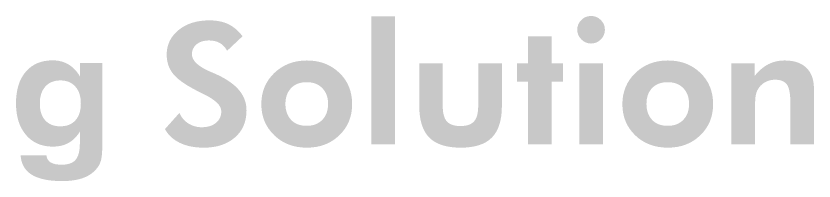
# Model space of a CAD drawing. Header units: millimetres. Extents: x 3108 to 3521, y -1583 to -1296.
# Drawn here: x 3166.04 to 3177.47, y -1575.14 to -1572.77 of the extents above; entities that cross this region are included whole.
import ezdxf

# ---------------------------------------------------------------- set-up
doc = ezdxf.new("R2010")
doc.units = ezdxf.units.MM
doc.layers.add('_______1', color=160, linetype='Continuous')

# ---------------------------------------------------------------- blocks, each defined once
blk = doc.blocks.new('A$C4F960576')
at = {"layer": '_______1'}
h = blk.add_hatch(color=7, dxfattribs=at)
edge = h.paths.add_edge_path()
edge.add_spline(control_points=[(57.598, 5.935), (57.598, 5.935), (57.598, 7.773), (57.598, 7.773), (57.598, 7.773), (57.938, 7.773), (57.938, 7.773), (57.938, 7.773), (57.938, 5.935), (57.938, 5.935), (57.938, 5.935), (57.598, 5.935), (57.598, 5.935)], knot_values=[0, 0, 0, 0, 1, 1, 1, 2, 2, 2, 3, 3, 3, 4, 4, 4, 4], degree=3, periodic=0)
h = blk.add_hatch(color=7, dxfattribs=at)
edge = h.paths.add_edge_path()
edge.add_spline(control_points=[(60.575, 5.935), (60.575, 5.935), (60.575, 7.099), (60.575, 7.099), (60.575, 7.099), (60.914, 7.099), (60.914, 7.099), (60.914, 7.099), (60.914, 5.935), (60.914, 5.935), (60.914, 5.935), (60.575, 5.935), (60.575, 5.935)], knot_values=[0, 0, 0, 0, 1, 1, 1, 2, 2, 2, 3, 3, 3, 4, 4, 4, 4], degree=3, periodic=0)
edge = h.paths.add_edge_path()
edge.add_spline(control_points=[(60.547, 7.579), (60.547, 7.633), (60.566, 7.679), (60.605, 7.718), (60.643, 7.757), (60.69, 7.776), (60.744, 7.776), (60.798, 7.776), (60.845, 7.757), (60.884, 7.719), (60.923, 7.68), (60.943, 7.634), (60.943, 7.579), (60.943, 7.524), (60.923, 7.478), (60.884, 7.439), (60.845, 7.4), (60.798, 7.381), (60.744, 7.381), (60.69, 7.381), (60.643, 7.401), (60.605, 7.441), (60.566, 7.48), (60.547, 7.526), (60.547, 7.579)], knot_values=[0, 0, 0, 0, 1, 1, 1, 2, 2, 2, 3, 3, 3, 4, 4, 4, 5, 5, 5, 6, 6, 6, 7, 7, 7, 8, 8, 8, 8], degree=3, periodic=0)
h = blk.add_hatch(color=7, dxfattribs=at)
edge = h.paths.add_edge_path()
edge.add_spline(control_points=[(54.644, 6.154), (54.644, 6.154), (54.852, 6.387), (54.852, 6.387), (54.878, 6.324), (54.92, 6.274), (54.977, 6.237), (55.035, 6.2), (55.098, 6.181), (55.17, 6.181), (55.256, 6.181), (55.325, 6.202), (55.375, 6.244), (55.426, 6.285), (55.451, 6.34), (55.451, 6.41), (55.451, 6.492), (55.367, 6.574), (55.2, 6.655), (55.146, 6.681), (55.102, 6.703), (55.072, 6.72), (54.921, 6.799), (54.816, 6.876), (54.757, 6.952), (54.699, 7.027), (54.669, 7.117), (54.669, 7.222), (54.669, 7.365), (54.727, 7.482), (54.84, 7.575), (54.953, 7.667), (55.1, 7.713), (55.281, 7.713), (55.386, 7.713), (55.477, 7.695), (55.553, 7.658), (55.629, 7.621), (55.696, 7.563), (55.755, 7.485), (55.755, 7.485), (55.534, 7.277), (55.534, 7.277), (55.508, 7.326), (55.473, 7.364), (55.43, 7.388), (55.387, 7.413), (55.335, 7.425), (55.275, 7.425), (55.202, 7.425), (55.142, 7.407), (55.098, 7.37), (55.053, 7.334), (55.03, 7.286), (55.03, 7.228), (55.03, 7.136), (55.119, 7.052), (55.296, 6.976), (55.332, 6.962), (55.359, 6.949), (55.378, 6.941), (55.525, 6.874), (55.634, 6.798), (55.705, 6.713), (55.776, 6.628), (55.812, 6.532), (55.812, 6.424), (55.812, 6.26), (55.757, 6.13), (55.645, 6.034), (55.534, 5.936), (55.385, 5.888), (55.198, 5.888), (55.065, 5.888), (54.952, 5.911), (54.857, 5.957), (54.762, 6.003), (54.691, 6.069), (54.644, 6.154)], knot_values=[0, 0, 0, 0, 1, 1, 1, 2, 2, 2, 3, 3, 3, 4, 4, 4, 5, 5, 5, 6, 6, 6, 7, 7, 7, 8, 8, 8, 9, 9, 9, 10, 10, 10, 11, 11, 11, 12, 12, 12, 13, 13, 13, 14, 14, 14, 15, 15, 15, 16, 16, 16, 17, 17, 17, 18, 18, 18, 19, 19, 19, 20, 20, 20, 21, 21, 21, 22, 22, 22, 23, 23, 23, 24, 24, 24, 25, 25, 25, 26, 26, 26, 26], degree=3, periodic=0)
h = blk.add_hatch(color=7, dxfattribs=at)
edge = h.paths.add_edge_path()
edge.add_spline(control_points=[(59.844, 5.935), (59.844, 5.935), (59.844, 6.833), (59.844, 6.833), (59.844, 6.833), (59.682, 6.833), (59.682, 6.833), (59.682, 6.833), (59.682, 7.099), (59.682, 7.099), (59.682, 7.099), (59.844, 7.099), (59.844, 7.099), (59.844, 7.099), (59.844, 7.485), (59.844, 7.485), (59.844, 7.485), (60.182, 7.485), (60.182, 7.485), (60.182, 7.485), (60.182, 7.099), (60.182, 7.099), (60.182, 7.099), (60.343, 7.099), (60.343, 7.099), (60.343, 7.099), (60.343, 6.833), (60.343, 6.833), (60.343, 6.833), (60.182, 6.833), (60.182, 6.833), (60.182, 6.833), (60.182, 5.935), (60.182, 5.935), (60.182, 5.935), (59.844, 5.935), (59.844, 5.935)], knot_values=[0, 0, 0, 0, 1, 1, 1, 2, 2, 2, 3, 3, 3, 4, 4, 4, 5, 5, 5, 6, 6, 6, 7, 7, 7, 8, 8, 8, 9, 9, 9, 10, 10, 10, 11, 11, 11, 12, 12, 12, 12], degree=3, periodic=0)
h = blk.add_hatch(color=7, dxfattribs=at)
edge = h.paths.add_edge_path(flags=16)
edge.add_spline(control_points=[(53.44, 6.521), (53.44, 6.623), (53.415, 6.704), (53.362, 6.763), (53.31, 6.822), (53.239, 6.852), (53.148, 6.852), (53.056, 6.852), (52.983, 6.822), (52.932, 6.764), (52.879, 6.705), (52.853, 6.624), (52.853, 6.521), (52.853, 6.418), (52.878, 6.337), (52.93, 6.28), (52.981, 6.223), (53.054, 6.194), (53.146, 6.194), (53.239, 6.194), (53.311, 6.223), (53.362, 6.28), (53.415, 6.337), (53.44, 6.418), (53.44, 6.521)], knot_values=[0, 0, 0, 0, 1, 1, 1, 2, 2, 2, 3, 3, 3, 4, 4, 4, 5, 5, 5, 6, 6, 6, 7, 7, 7, 8, 8, 8, 8], degree=3, periodic=0)
edge = h.paths.add_edge_path()
edge.add_spline(control_points=[(53.748, 5.957), (53.748, 5.834), (53.741, 5.748), (53.726, 5.698), (53.712, 5.649), (53.686, 5.606), (53.651, 5.569), (53.6, 5.515), (53.536, 5.475), (53.457, 5.448), (53.377, 5.422), (53.281, 5.409), (53.168, 5.409), (52.979, 5.409), (52.836, 5.44), (52.737, 5.5), (52.64, 5.561), (52.586, 5.653), (52.578, 5.776), (52.578, 5.776), (52.948, 5.776), (52.948, 5.776), (52.953, 5.731), (52.974, 5.697), (53.009, 5.676), (53.045, 5.654), (53.097, 5.644), (53.167, 5.644), (53.259, 5.644), (53.324, 5.667), (53.365, 5.714), (53.405, 5.761), (53.426, 5.84), (53.426, 5.949), (53.426, 5.949), (53.426, 6.117), (53.426, 6.117), (53.381, 6.044), (53.326, 5.991), (53.263, 5.955), (53.2, 5.921), (53.125, 5.903), (53.037, 5.903), (52.878, 5.903), (52.75, 5.959), (52.654, 6.071), (52.559, 6.183), (52.512, 6.333), (52.512, 6.523), (52.512, 6.716), (52.558, 6.867), (52.651, 6.976), (52.744, 7.085), (52.873, 7.14), (53.037, 7.14), (53.122, 7.14), (53.197, 7.12), (53.263, 7.081), (53.329, 7.042), (53.384, 6.984), (53.428, 6.908), (53.428, 6.908), (53.428, 7.102), (53.428, 7.102), (53.428, 7.102), (53.748, 7.102), (53.748, 7.102), (53.748, 7.102), (53.748, 5.957), (53.748, 5.957)], knot_values=[0, 0, 0, 0, 1, 1, 1, 2, 2, 2, 3, 3, 3, 4, 4, 4, 5, 5, 5, 6, 6, 6, 7, 7, 7, 8, 8, 8, 9, 9, 9, 10, 10, 10, 11, 11, 11, 12, 12, 12, 13, 13, 13, 14, 14, 14, 15, 15, 15, 16, 16, 16, 17, 17, 17, 18, 18, 18, 19, 19, 19, 20, 20, 20, 21, 21, 21, 22, 22, 22, 23, 23, 23, 23], degree=3, periodic=0)
h = blk.add_hatch(color=7, dxfattribs=at)
edge = h.paths.add_edge_path(flags=16)
edge.add_spline(control_points=[(56.98, 6.515), (56.98, 6.61), (56.952, 6.686), (56.896, 6.742), (56.841, 6.799), (56.767, 6.827), (56.674, 6.827), (56.58, 6.827), (56.505, 6.799), (56.451, 6.743), (56.397, 6.686), (56.369, 6.611), (56.369, 6.515), (56.369, 6.42), (56.397, 6.343), (56.451, 6.286), (56.505, 6.229), (56.58, 6.201), (56.674, 6.201), (56.765, 6.201), (56.84, 6.229), (56.896, 6.286), (56.951, 6.343), (56.98, 6.42), (56.98, 6.515)], knot_values=[0, 0, 0, 0, 1, 1, 1, 2, 2, 2, 3, 3, 3, 4, 4, 4, 5, 5, 5, 6, 6, 6, 7, 7, 7, 8, 8, 8, 8], degree=3, periodic=0)
edge = h.paths.add_edge_path()
edge.add_spline(control_points=[(57.324, 6.512), (57.324, 6.333), (57.264, 6.184), (57.141, 6.066), (57.019, 5.947), (56.864, 5.888), (56.676, 5.888), (56.487, 5.888), (56.331, 5.947), (56.209, 6.066), (56.086, 6.184), (56.024, 6.333), (56.024, 6.512), (56.024, 6.69), (56.086, 6.839), (56.209, 6.958), (56.333, 7.077), (56.489, 7.138), (56.676, 7.138), (56.865, 7.138), (57.02, 7.078), (57.142, 6.96), (57.264, 6.843), (57.324, 6.693), (57.324, 6.512)], knot_values=[0, 0, 0, 0, 1, 1, 1, 2, 2, 2, 3, 3, 3, 4, 4, 4, 5, 5, 5, 6, 6, 6, 7, 7, 7, 8, 8, 8, 8], degree=3, periodic=0)
h = blk.add_hatch(color=7, dxfattribs=at)
edge = h.paths.add_edge_path()
edge.add_spline(control_points=[(58.621, 7.099), (58.621, 7.099), (58.621, 6.486), (58.621, 6.486), (58.621, 6.383), (58.641, 6.309), (58.68, 6.264), (58.72, 6.22), (58.785, 6.198), (58.875, 6.198), (58.964, 6.198), (59.03, 6.22), (59.069, 6.265), (59.11, 6.31), (59.129, 6.383), (59.129, 6.486), (59.129, 6.486), (59.129, 7.099), (59.129, 7.099), (59.129, 7.099), (59.468, 7.099), (59.468, 7.099), (59.468, 7.099), (59.468, 6.486), (59.468, 6.486), (59.468, 6.281), (59.42, 6.13), (59.325, 6.033), (59.229, 5.936), (59.081, 5.888), (58.88, 5.888), (58.675, 5.888), (58.525, 5.936), (58.429, 6.032), (58.333, 6.129), (58.285, 6.28), (58.285, 6.486), (58.285, 6.486), (58.285, 7.099), (58.285, 7.099), (58.285, 7.099), (58.621, 7.099), (58.621, 7.099)], knot_values=[0, 0, 0, 0, 1, 1, 1, 2, 2, 2, 3, 3, 3, 4, 4, 4, 5, 5, 5, 6, 6, 6, 7, 7, 7, 8, 8, 8, 9, 9, 9, 10, 10, 10, 11, 11, 11, 12, 12, 12, 13, 13, 13, 14, 14, 14, 14], degree=3, periodic=0)
h = blk.add_hatch(color=7, dxfattribs=at)
edge = h.paths.add_edge_path(flags=16)
edge.add_spline(control_points=[(62.148, 6.515), (62.148, 6.61), (62.12, 6.686), (62.064, 6.742), (62.009, 6.799), (61.935, 6.827), (61.841, 6.827), (61.748, 6.827), (61.674, 6.799), (61.619, 6.743), (61.565, 6.686), (61.538, 6.611), (61.538, 6.515), (61.538, 6.42), (61.565, 6.343), (61.619, 6.286), (61.674, 6.229), (61.748, 6.201), (61.841, 6.201), (61.934, 6.201), (62.008, 6.229), (62.064, 6.286), (62.12, 6.343), (62.148, 6.42), (62.148, 6.515)], knot_values=[0, 0, 0, 0, 1, 1, 1, 2, 2, 2, 3, 3, 3, 4, 4, 4, 5, 5, 5, 6, 6, 6, 7, 7, 7, 8, 8, 8, 8], degree=3, periodic=0)
edge = h.paths.add_edge_path()
edge.add_spline(control_points=[(62.492, 6.512), (62.492, 6.333), (62.432, 6.184), (62.309, 6.066), (62.187, 5.947), (62.032, 5.888), (61.844, 5.888), (61.655, 5.888), (61.499, 5.947), (61.376, 6.066), (61.254, 6.184), (61.193, 6.333), (61.193, 6.512), (61.193, 6.69), (61.255, 6.839), (61.378, 6.958), (61.501, 7.077), (61.657, 7.138), (61.844, 7.138), (62.033, 7.138), (62.188, 7.078), (62.31, 6.96), (62.432, 6.843), (62.492, 6.693), (62.492, 6.512)], knot_values=[0, 0, 0, 0, 1, 1, 1, 2, 2, 2, 3, 3, 3, 4, 4, 4, 5, 5, 5, 6, 6, 6, 7, 7, 7, 8, 8, 8, 8], degree=3, periodic=0)
h = blk.add_hatch(color=7, dxfattribs=at)
edge = h.paths.add_edge_path()
edge.add_spline(control_points=[(62.754, 5.935), (62.754, 5.935), (62.754, 7.099), (62.754, 7.099), (62.754, 7.099), (63.086, 7.099), (63.086, 7.099), (63.086, 7.099), (63.086, 6.915), (63.086, 6.915), (63.146, 6.991), (63.212, 7.047), (63.282, 7.084), (63.352, 7.119), (63.43, 7.138), (63.516, 7.138), (63.606, 7.138), (63.681, 7.122), (63.743, 7.092), (63.804, 7.062), (63.853, 7.015), (63.888, 6.952), (63.905, 6.92), (63.918, 6.883), (63.926, 6.843), (63.934, 6.801), (63.937, 6.738), (63.937, 6.651), (63.937, 6.651), (63.937, 6.615), (63.937, 6.615), (63.937, 6.615), (63.937, 5.935), (63.937, 5.935), (63.937, 5.935), (63.599, 5.935), (63.599, 5.935), (63.599, 5.935), (63.599, 6.51), (63.599, 6.51), (63.599, 6.653), (63.582, 6.747), (63.549, 6.793), (63.516, 6.839), (63.459, 6.862), (63.378, 6.862), (63.331, 6.862), (63.288, 6.852), (63.249, 6.833), (63.21, 6.814), (63.177, 6.786), (63.15, 6.751), (63.131, 6.723), (63.115, 6.692), (63.106, 6.656), (63.097, 6.62), (63.093, 6.566), (63.093, 6.494), (63.093, 6.494), (63.093, 6.447), (63.093, 6.447), (63.093, 6.447), (63.093, 5.935), (63.093, 5.935), (63.093, 5.935), (62.754, 5.935), (62.754, 5.935)], knot_values=[0, 0, 0, 0, 1, 1, 1, 2, 2, 2, 3, 3, 3, 4, 4, 4, 5, 5, 5, 6, 6, 6, 7, 7, 7, 8, 8, 8, 9, 9, 9, 10, 10, 10, 11, 11, 11, 12, 12, 12, 13, 13, 13, 14, 14, 14, 15, 15, 15, 16, 16, 16, 17, 17, 17, 18, 18, 18, 19, 19, 19, 20, 20, 20, 21, 21, 21, 22, 22, 22, 22], degree=3, periodic=0)

msp = doc.modelspace()

# ---------------------------------------------------------------- block references
msp.add_blockref('A$C4F960576', (3113.532, -1580.549))

doc.saveas('drawing.dxf')
